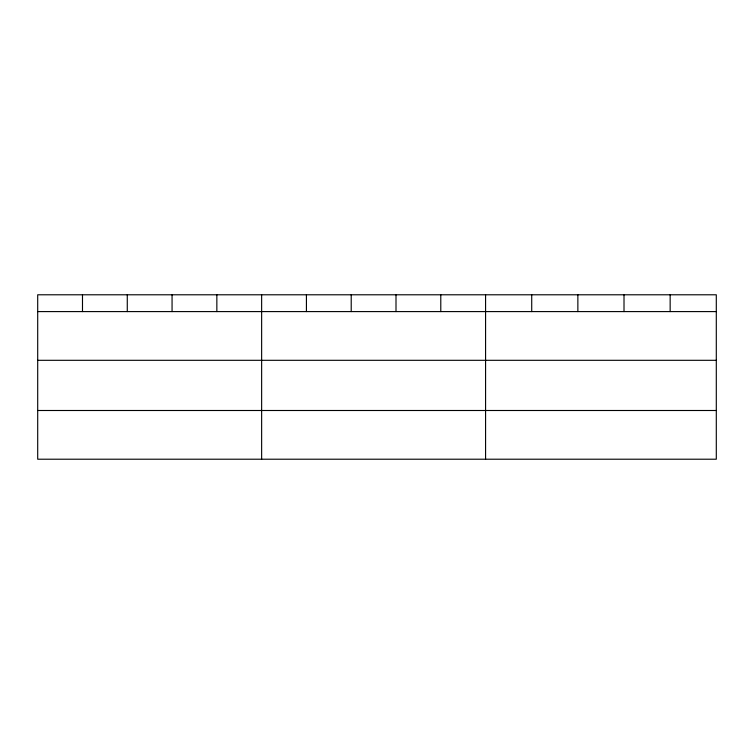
<?xml version="1.0" encoding="UTF-8"?>
<svg xmlns="http://www.w3.org/2000/svg" width="754" height="754" viewBox="0 0 754 754"><rect width="100%" height="100%" fill="white"/><g stroke="black" fill="none" stroke-linecap="round" stroke-linejoin="round"><path stroke-width="1.13" d="M716.3 360.308L716.3 294.786L37.7 294.786L37.7 459.214L716.3 459.214L716.3 360.308L37.7 360.308M37.7 311.591L716.3 311.591M37.7 410.496L716.3 410.496M670.155 294.786L670.155 311.591M624.01 294.786L624.01 311.591M577.866 294.786L577.866 311.591M531.721 294.786L531.721 311.591M485.576 294.786L485.576 459.214M440.788 294.786L440.788 311.591M396.001 294.786L396.001 311.591M351.213 294.786L351.213 311.591M306.426 294.786L306.426 311.591M261.638 294.786L261.638 459.214M216.85 294.786L216.85 311.591M172.063 294.786L172.063 311.591M127.275 294.786L127.275 311.591M82.488 294.786L82.488 311.591"/></g></svg>
